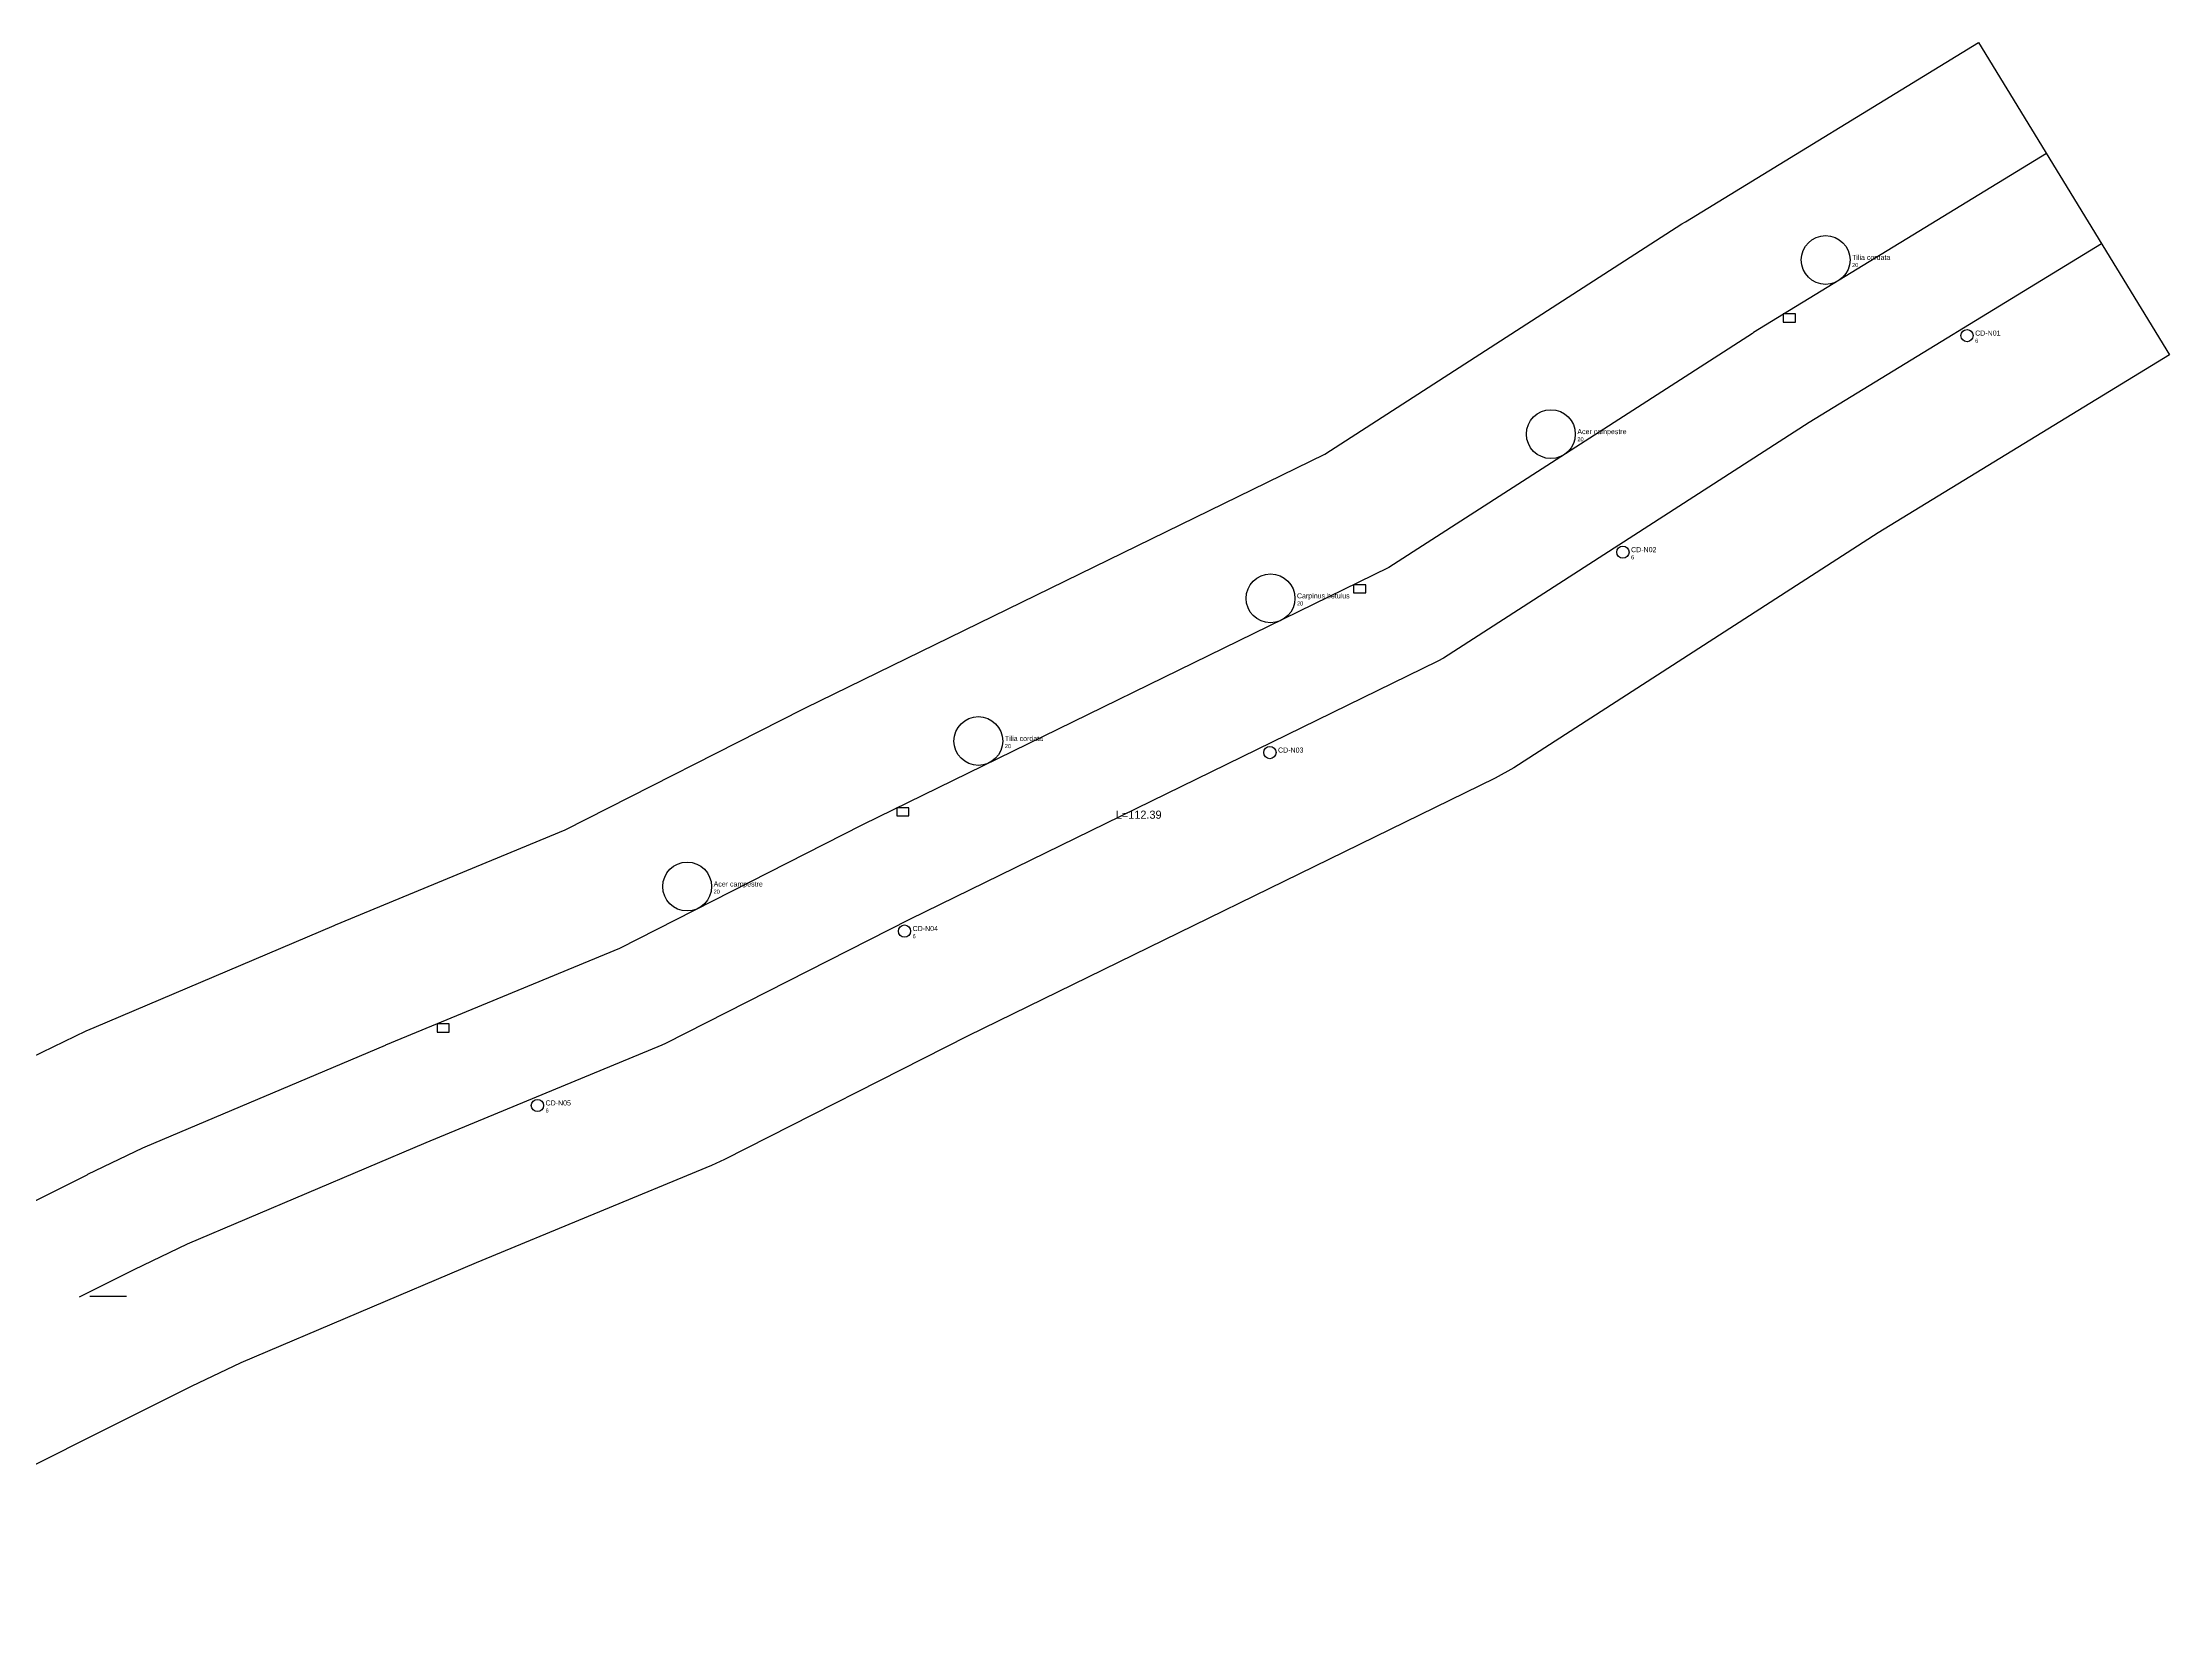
# Model space of a CAD drawing. Header units: metres. Extents: x 927873 to 928900, y 6500258 to 6500387.
# Drawn here: x 927948.4 to 928052.9, y 6500309.1 to 6500387.5 of the extents above; entities that cross this region are included whole.
import ezdxf

# ---------------------------------------------------------------- set-up
doc = ezdxf.new("R2010")
doc.units = ezdxf.units.M
for name, color, linetype in [('ARBRES', 82, 'Continuous'), ('AVALOIRS', 150, 'Continuous'), ('BORDURE', 7, 'Continuous'), ('CANDELABRE', 30, 'Continuous'), ('COTATION', 4, 'Continuous'), ('EMPRISE_CHANTIER', 6, 'Continuous'), ('MOBILIER_DIVERS', 40, 'Continuous')]:
    doc.layers.add(name, color=color, linetype=linetype)

# ---------------------------------------------------------------- blocks, each defined once
blk = doc.blocks.new('LAMP')
blk.add_circle((0, 0), 0.3)
for tag, p, height in [('NUM', (0.4, 0), 0.25), ('HT', (0.4, -0.35), 0.2)]:
    blk.add_attdef(tag, p, '', height=height)
blk = doc.blocks.new('TREE')
blk.add_circle((0, 0), 1.2)
for tag, p, height in [('ESS', (1.3, 0), 0.25), ('CIRC', (1.3, -0.35), 0.2)]:
    blk.add_attdef(tag, p, '', height=height)
blk = doc.blocks.new('AVAL')
blk.add_lwpolyline([(-0.3, -0.2), (0.3, -0.2), (0.3, 0.2), (-0.3, 0.2)], close=True)

msp = doc.modelspace()

# ---------------------------------------------------------------- linework, layer by layer
at = {"layer": 'BORDURE'}
for points in [[(928046.85, 6500382.02), (928032.45, 6500373.22), (928032.39, 6500373.18), (928014.52, 6500361.67), (927988.66, 6500349.03), (927988.62, 6500349.02), (927976.71, 6500342.96), (927965.21, 6500338.2), (927965.19, 6500338.19), (927953.39, 6500333.19), (927953.27, 6500333.14), (927950.57, 6500331.84), (927950.54, 6500331.82), (927925.89, 6500319.5)], [(928049.55, 6500377.58), (928035.18, 6500368.8), (928017.21, 6500357.22), (928016.94, 6500357.07), (927990.96, 6500344.38), (927978.98, 6500338.28), (927978.79, 6500338.2), (927967.2, 6500333.4), (927955.47, 6500328.43), (927952.84, 6500327.17), (927950.16, 6500325.82)]]:
    msp.add_lwpolyline(points, dxfattribs=at)
at = {"layer": 'EMPRISE_CHANTIER'}
msp.add_lwpolyline([(927947.8, 6500337.6), (927950.5, 6500338.9), (927950.89, 6500339.08), (927962.69, 6500344.08), (927962.76, 6500344.11), (927974.04, 6500348.78), (927985.72, 6500354.72), (927985.85, 6500354.78), (928011.38, 6500367.25), (928028.93, 6500378.56), (928029.11, 6500378.67), (928043.51, 6500387.47), (928052.89, 6500372.13), (928038.58, 6500363.38), (928020.67, 6500351.84), (928019.75, 6500351.32), (927993.81, 6500338.65), (927981.88, 6500332.58), (927981.24, 6500332.29), (927969.67, 6500327.51), (927958.11, 6500322.6), (927955.66, 6500321.43), (927931.1, 6500309.15)], dxfattribs=at)
at = {"layer": 'MOBILIER_DIVERS'}
msp.add_line((927950.68, 6500325.87), (927952.48, 6500325.87), dxfattribs=at)

# ---------------------------------------------------------------- block references
at = {"layer": 'ARBRES'}
for p, values in [((928035.99, 6500376.79, 270), {'ESS': 'Tilia cordata', 'CIRC': '20'}), ((928022.49, 6500368.23, 270), {'ESS': 'Acer campestre', 'CIRC': '20'}), ((928008.71, 6500360.16, 270), {'ESS': 'Carpinus betulus', 'CIRC': '20'}), ((927994.35, 6500353.15, 270), {'ESS': 'Tilia cordata', 'CIRC': '20'}), ((927980.04, 6500346, 270), {'ESS': 'Acer campestre', 'CIRC': '20'})]:
    msp.add_blockref('TREE', p, dxfattribs=at).add_auto_attribs(values)
at = {"layer": 'AVALOIRS'}
for p in [(928034.21, 6500373.94, 270), (928013.09, 6500360.63, 270), (927990.64, 6500349.67, 270), (927968.05, 6500339.05, 270)]:
    msp.add_blockref('AVAL', p, dxfattribs=at)
at = {"layer": 'CANDELABRE'}
for p, values in [((928042.94, 6500373.07, 270), {'NUM': 'CD-N01', 'HT': '6'}), ((928042.94, 6500373.07, 270), {'NUM': 'CD-N01', 'HT': '6'}), ((928026.03, 6500362.43, 270), {'NUM': 'CD-N02', 'HT': '6'}), ((928008.68, 6500352.58, 270), {'NUM': 'CD-N03'}), ((927990.72, 6500343.81, 270), {'NUM': 'CD-N04', 'HT': '6'}), ((927972.68, 6500335.24, 270), {'NUM': 'CD-N05', 'HT': '6'})]:
    msp.add_blockref('LAMP', p, dxfattribs=at).add_auto_attribs(values)

# ---------------------------------------------------------------- texts
at = {"layer": 'COTATION'}
msp.add_text('L=112.39', height=0.4, dxfattribs=at).set_placement((928001.11, 6500349.33))

doc.saveas('drawing.dxf')
